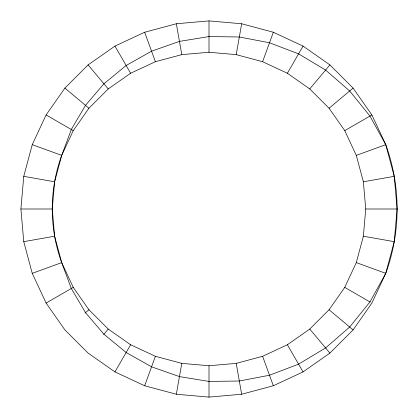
<?xml version="1.0" encoding="UTF-8"?>
<svg xmlns="http://www.w3.org/2000/svg" width="418" height="418" viewBox="0 0 418 418"><rect width="100%" height="100%" fill="white"/><g stroke="black" fill="none" stroke-linecap="round" stroke-linejoin="round"><path stroke-width="0.63" d="M20.9 209L23.758 176.339L32.243 144.665L46.1 114.95L64.905 88.093L88.093 64.905L114.95 46.1L144.665 32.243L176.339 23.758L209 20.9L241.661 23.758L273.335 32.243L303.05 46.1L329.906 64.905L353.095 88.093L371.9 114.95L385.757 144.665L394.242 176.339L397.1 209L394.242 241.661L385.757 273.335L371.9 303.05L353.095 329.906L329.906 353.095L303.05 371.9L273.335 385.757L241.661 394.242L209 397.1L176.339 394.242L144.665 385.757L114.95 371.9L88.093 353.095L64.905 329.906L46.1 303.05L32.243 273.335L23.758 241.661L20.9 209L52.25 209L54.633 181.783L61.702 155.386L71.311 129.507L85.491 105.362L103.925 83.778L126.147 65.495L151.556 51.184L179.447 41.398L209 36.575L239.331 36.988L269.505 42.767L298.572 53.859L325.591 70.052L349.662 90.972L369.961 116.068L385.757 144.665A188.1 188.1 0 0 1 385.757 273.335L369.961 301.932L349.662 327.028L325.591 347.948L298.572 364.141L269.505 375.233L239.331 381.012L209 381.425L179.447 376.602L151.556 366.816L126.147 352.505L103.925 334.222L85.491 312.638L71.311 288.493L61.702 262.614L54.633 236.217L52.25 209M363.367 236.217L365.75 209L363.367 181.783L356.298 155.386L344.751 130.625L329.076 108.241L309.759 88.924L287.375 73.249L262.614 61.702L236.217 54.633L209 52.25L181.783 54.633L155.386 61.702L130.625 73.249L108.241 88.924L88.924 108.241L73.249 130.625L61.702 155.386A156.75 156.75 0 0 0 61.702 262.614L73.249 287.375L88.924 309.759L108.241 329.076L130.625 344.751L155.386 356.298L181.783 363.367L209 365.75L236.217 363.367L262.614 356.298L287.375 344.751L309.759 329.076L329.076 309.759L344.751 287.375L356.298 262.614L363.367 236.217L394.242 241.661M176.339 394.242L181.783 363.367M236.217 54.633L241.661 23.758M144.665 385.757L155.386 356.298M262.614 61.702L273.335 32.243M114.95 371.9L130.625 344.751M287.375 73.249L303.05 46.1M103.721 334.468L108.241 329.076M309.759 88.924L329.906 64.905M85 313.045L88.924 309.759M329.076 108.241L353.095 88.093M46.1 303.05L73.249 287.375M344.751 130.625L371.9 114.95M32.243 273.335L61.702 262.614M356.298 155.386L385.757 144.665M23.758 241.661L54.633 236.217M363.367 181.783L394.242 176.339M365.75 209L397.1 209M23.758 176.339L54.633 181.783M32.243 144.665L61.702 155.386M356.298 262.614L385.757 273.335M46.1 114.95L73.249 130.625M344.751 287.375L370.202 302.068M64.905 88.093L88.924 108.241M329.076 309.759L353.095 329.906M88.093 64.905L108.241 88.924M309.759 329.076L329.906 353.095M114.95 46.1L130.625 73.249M287.375 344.751L303.05 371.9M144.665 32.243L155.386 61.702M262.614 356.298L273.335 385.757M176.339 23.758L181.783 54.633M236.217 363.367L241.661 394.242M209 20.9L209 52.25M209 365.75L209 397.1"/></g></svg>
